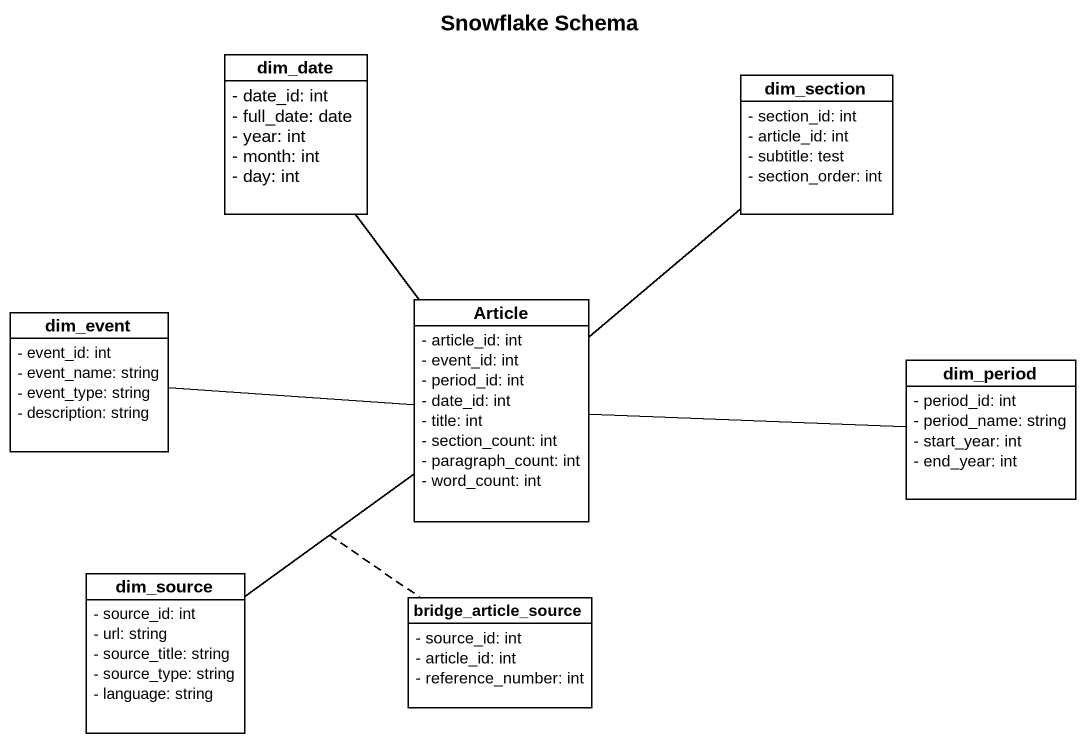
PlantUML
@startuml
title Snowflake Schema
hide circle
hide empty members
skinparam classAttributeIconSize 0
class dim_date {
  - date_id: int
  - full_date: date
  - year: int
  - month: int
  - day: int
}
class dim_section {
  - section_id: int
  - article_id: int
  - subtitle: test
  - section_order: int
}
class Article {
  - article_id: int
  - event_id: int
  - period_id: int
  - date_id: int
  - title: int
  - section_count: int
  - paragraph_count: int
  - word_count: int
}
class dim_event {
  - event_id: int
  - event_name: string
  - event_type: string
  - description: string
}
class dim_period {
  - period_id: int
  - period_name: string
  - start_year: int
  - end_year: int
}
class dim_source {
  - source_id: int
  - url: string
  - source_title: string
  - source_type: string
  - language: string
}
class bridge_article_source {
  - source_id: int
  - article_id: int
  - reference_number: int
}
Article -up- dim_date
Article -up- dim_section
Article -right- dim_period
dim_event -right- Article
dim_source -up- Article
(dim_source, Article) .. bridge_article_source
@enduml
